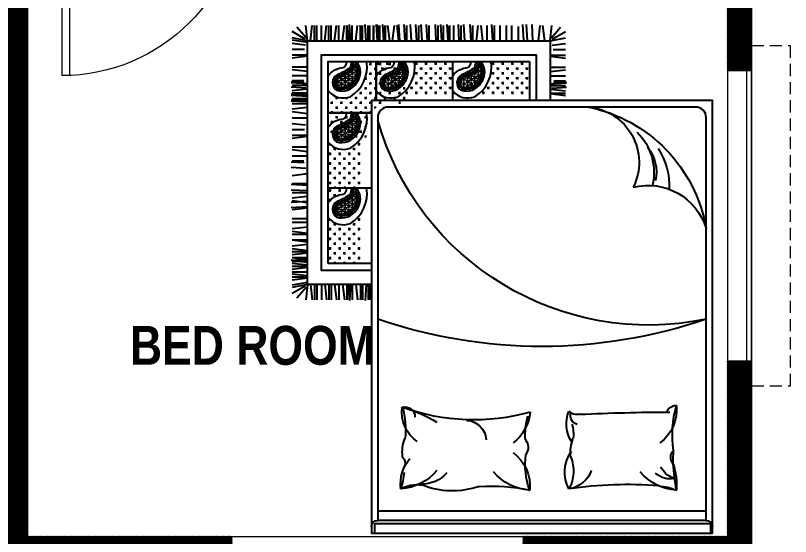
# Model space of a CAD drawing. Header units: feet. Extents: x 36275 to 37218, y -947 to -334.
# Drawn here: x 36773.8 to 36933.3, y -827.9 to -720.7 of the extents above; entities that cross this region are included whole.
import ezdxf

# ---------------------------------------------------------------- set-up
doc = ezdxf.new("R2010")
doc.units = ezdxf.units.FT
doc.header["$MEASUREMENT"] = 0
doc.linetypes.add('HIDDEN', pattern=[0.375, 0.25, -0.125])
for name, color, linetype, lineweight in [('DOOR', 1, 'Continuous', 15), ('SLAB LINE', 50, 'Continuous', 30), ('text', 6, 'Continuous', 25), ('wall', 7, 'Continuous', 40), ('Wall_SYN', 7, 'Continuous', 35), ('window', 116, 'Continuous', 20)]:
    doc.layers.add(name, color=color, linetype=linetype, lineweight=lineweight)
for name, color, linetype in [('dwgmodels.com', 250, 'Continuous'), ('FURN', 171, 'Continuous'), ('hatch', 252, 'Continuous')]:
    doc.layers.add(name, color=color, linetype=linetype)
doc.styles.get("Standard").update_dxf_attribs({"font": 'swisscb.ttf'})

# ---------------------------------------------------------------- blocks, each defined once
blk = doc.blocks.new('DOOR40')
at = {"layer": 'DOOR'}
for p, q in [((2, 5), (2, 40.99999999999977)), ((3.5, 5), (3.500000000003638, 40.96873642484502)), ((2, 5), (3.5, 5))]:
    blk.add_line(p, q, dxfattribs=at)
for points in [[(2, 5), (2, 3.5), (2.5, 3.5), (2.5, 0), (0, 0), (0, 5), (2, 5)], [(38, 5), (38, 3.5), (37.5, 3.5), (37.5, 0), (40, 0), (40, 5), (38, 5)]]:
    blk.add_lwpolyline(points, dxfattribs=at)
blk.add_arc((2, 5), 36, 0, 90, dxfattribs=at)
blk = doc.blocks.new('A$C625a09c8')
at = {"layer": 'hatch'}
h = blk.add_hatch(dxfattribs=at)
h.set_pattern_fill('HEX', color=183, scale=0.3406403958603155, style=0)
h.set_pattern_definition([(0, (-83.96445435381247, 25.12010511761201), (0, 0.07375080911091242), [0.04258004948253943, -0.08516009896507887]), (120, (-83.96445435381247, 25.12010511761201), (-0.06387007423970698, -0.03687540455545619), [0.04258004948253915, -0.0851600989650783]), (59.99999999999999, (-83.9218743044512, 25.12010511761201), (-0.06387007423970698, 0.03687540455545621), [0.04258004948253943, -0.08516009896507887])])
edge = h.paths.add_edge_path()
edge.add_arc((2.537624470776838, 6.599903785644097), 0.7097100597150605, 8.24650441848885, 25.29405036731321)
edge.add_arc((2.039016590600101, 5.429841058460629), 1.863016619496028, 52.26147778994546, 69.70028089166917)
edge.add_arc((2.798739651837742, 7.352079354278795), 0.2084645379046825, 130.9009990873141, 237.05018614119479, ccw=False)
edge.add_arc((2.796396147933477, 7.03002254476167), 0.4980304981089077, 30.088262683931987, 105.62618547051929, ccw=False)
edge.add_arc((2.864940627283652, 6.982613564702387), 0.4685932609615483, -36.83299821486588, 39.34589106401228, ccw=False)
h = blk.add_hatch(dxfattribs=at)
h.set_pattern_fill('CROSS', color=183, scale=0.6812807917206309, style=0)
h.set_pattern_definition([(0, (-390.1402355709288, 72.05392366889834), (0.1703201979301577, 0.1703201979301577), [0.08516009896507887, -0.2554802968952366]), (90, (-390.0976555215639, 72.01134361942599), (-0.1703201979301577, 0.1703201979301577), [0.08516009896507887, -0.2554802968952366])])
h.paths.add_polyline_path([(4.235479063787352, 3.563077698032316, 0.3271189914956976), (5.02196570536762, 3.774838899437384), (5.02196570536762, 2.146121649529391), (3.671790568700089, 2.146121649529391, 0.3064658726302401), (3.100787418068649, 3.381295333893263, 0.3224756214508783), (2.321615431155806, 3.178507896218491), (2.321615431155806, 4.798251382396188), (3.664475913155911, 4.798251382396188, 0.3064658726302392)])
h = blk.add_hatch(dxfattribs=at)
h.set_pattern_fill('HEX', color=183, scale=0.3406403958603155, style=0)
h.set_pattern_definition([(0, (-83.96445435381247, 22.46797538474522), (0, 0.07375080911091242), [0.04258004948253943, -0.08516009896507887]), (120, (-83.96445435381247, 22.46797538474522), (-0.06387007423970698, -0.03687540455545619), [0.04258004948253914, -0.08516009896507828]), (59.99999999999999, (-83.9218743044512, 22.46797538474522), (-0.06387007423970698, 0.03687540455545621), [0.04258004948253943, -0.08516009896507887])])
edge = h.paths.add_edge_path()
edge.add_arc((2.537624470776838, 3.947774052777299), 0.7097100597150606, 8.246504418488884, 25.29405036731325)
edge.add_arc((2.039016590600101, 2.777711325593832), 1.863016619496028, 52.26147778994546, 69.70028089166917)
edge.add_arc((2.798739651837721, 4.69994962141197), 0.208464537904647, 130.9009990873148, 237.0501861411954, ccw=False)
edge.add_arc((2.796396147933477, 4.377892811894816), 0.4980304981089077, 30.088262683931987, 105.62618547051929, ccw=False)
edge.add_arc((2.864940627283688, 4.330483831835561), 0.4685932609615021, -36.83299821486588, 39.34589106401239, ccw=False)
h = blk.add_hatch(dxfattribs=at)
h.set_pattern_fill('HEX', color=183, scale=0.3406403958603155, style=0)
h.set_pattern_definition([(0, (-83.96445435381247, 20.6595739327791), (0, 0.07375080911091242), [0.04258004948253943, -0.08516009896507887]), (120, (-83.96445435381247, 20.6595739327791), (-0.06387007423970698, -0.03687540455545619), [0.04258004948253914, -0.08516009896507827]), (59.99999999999999, (-83.9218743044512, 20.6595739327791), (-0.06387007423970698, 0.03687540455545621), [0.04258004948253943, -0.08516009896507887])])
edge = h.paths.add_edge_path()
edge.add_arc((2.537624470776838, 2.13937260070187), 0.7097100597150606, 8.246504418488884, 25.29405036731325)
edge.add_arc((2.039016590243736, 0.9693098735730572), 1.863016619670922, 52.26147778024958, 69.70028088197327)
edge.add_arc((2.798739651796669, 2.891548169391224), 0.2084645378364787, 130.9009990886169, 237.0501861424975, ccw=False)
edge.add_arc((2.79639614800398, 2.569491359874071), 0.4980304980752904, 30.08826269343598, 105.62618548002331, ccw=False)
edge.add_arc((2.864940627213958, 2.522082379814787), 0.4685932610500782, -36.83299821510337, 39.3458910637749, ccw=False)
h = blk.add_hatch(dxfattribs=at)
h.set_pattern_fill('HEX', color=183, scale=0.3406403958603155, style=0)
h.set_pattern_definition([(0, (-87.68401669832019, 20.6595739327791), (0, 0.07375080911091242), [0.04258004948253943, -0.08516009896507887]), (120, (-87.68401669832019, 20.6595739327791), (-0.06387007423970698, -0.03687540455545619), [0.04258004948253914, -0.08516009896507827]), (59.99999999999999, (-87.64143664808216, 20.6595739327791), (-0.06387007423970698, 0.03687540455545621), [0.04258004948253943, -0.08516009896507887])])
edge = h.paths.add_edge_path()
edge.add_arc((4.218762674254369, 2.139372597776927), 0.709710060568435, 8.246504647105429, 25.2940505959298)
edge.add_arc((3.72015479328289, 0.9693098735730572), 1.863016619670922, 52.26147778024958, 69.70028088197327)
edge.add_arc((4.479877854837642, 2.891548169389857), 0.208464537836321, 130.9009990879931, 237.0501861418736, ccw=False)
edge.add_arc((4.477534351044953, 2.569491359876418), 0.4980304980725399, 30.088262693307286, 105.62618547989459, ccw=False)
edge.add_arc((4.546078830691489, 2.522082379255493), 0.4685932610656603, -36.832998128235204, 39.345891150643126, ccw=False)
h = blk.add_hatch(dxfattribs=at)
h.set_pattern_fill('HEX', color=183, scale=0.3406403958603155, style=0)
h.set_pattern_definition([(0, (-90.38436697165889, 20.6595739327791), (0, 0.07375080911091242), [0.04258004948253943, -0.08516009896507887]), (120, (-90.38436697165889, 20.6595739327791), (-0.06387007423970698, -0.03687540455545619), [0.04258004948253914, -0.08516009896507828]), (59.99999999999999, (-90.34178692229398, 20.6595739327791), (-0.06387007423970698, 0.03687540455545621), [0.04258004948253943, -0.08516009896507887])])
edge = h.paths.add_edge_path()
edge.add_arc((6.919112948029626, 2.139372600689733), 0.709710059718601, 8.246504419437493, 25.29405036826186)
edge.add_arc((6.420505067058147, 0.9693098707265881), 1.863016622189144, 52.26147782321246, 69.70028092493617)
edge.add_arc((7.18022812861108, 2.891548169063145), 0.2084645377986172, 130.9009989388861, 237.05018599276661, ccw=False)
edge.add_arc((7.177884624818391, 2.569491360437507), 0.4980304974150878, 30.088262662528678, 105.62618544911601, ccw=False)
edge.add_arc((7.246429104030188, 2.522082379255493), 0.4685932610656603, -36.832998128235204, 39.345891150643126, ccw=False)
at = {"layer": 'dwgmodels.com', "color": 183}
for p, q in [((1.541489854324027, 10.10103390981072), (1.220238705041993, 10.47498317661882)), ((1.591671726040659, 9.988726272672466), (1.527924408695981, 10.5293737751104)), ((1.694319803937105, 9.988726272672466), (1.758067122158536, 10.5293737751104)), ((1.840908266312908, 9.988726272672466), (1.840908266312908, 10.5293737751104)), ((1.923623332077113, 9.993147520690115), (1.923623332077113, 10.52843957135593)), ((2.085130965024291, 9.993147520690115), (2.085130965024291, 10.52843957135593)), ((2.199145195412711, 9.988726272672466), (2.262892513630504, 10.5293737751104)), ((2.345733657788514, 9.988726272672466), (2.345733657788514, 10.5293737751104)), ((2.428448723549081, 9.993147520690115), (2.428448723549081, 10.52843957135593)), ((2.542462953937502, 9.988726272672466), (2.60621027128218, 10.5293737751104)), ((2.689051416313305, 9.988726272672466), (2.689051416313305, 10.5293737751104)), ((2.82552848571504, 9.988726272672466), (2.889275803936471, 10.5293737751104)), ((2.972116948963958, 9.988726272672466), (2.972116948963958, 10.5293737751104)), ((3.048602918162942, 9.993147520690115), (2.984896780388226, 10.5293737751104)), ((3.099529223640275, 9.988726272672466), (3.067655564529559, 10.56117333680493)), ((3.163276540984953, 9.988726272672466), (3.163276540984953, 10.5293737751104)), ((3.290729996977461, 9.988726272672466), (3.354477315198892, 10.5293737751104)), ((3.513804428552248, 9.993147520690115), (3.450098291650647, 10.5293737751104)), ((3.460294314143539, 9.993147520690115), (3.460294314143539, 10.52843957135593)), ((3.523461337299523, 9.993147520690115), (3.523461337299523, 10.52843957135593)), ((3.657191986418184, 9.988726272672466), (3.625318328180583, 10.56117333680493)), ((3.720939304635976, 9.988726272672466), (3.720939304635976, 10.5293737751104)), ((3.784106327795598, 9.988726272672466), (3.784106327795598, 10.5293737751104)), ((1.51355487868932, 10.05080211279181), (1.051024224041612, 10.31336538954201)), ((1.591671726040659, 9.77536283884973), (1.051024224041612, 9.839110156741071)), ((1.587250478460192, 9.988726272672466), (1.0519584275753, 10.09594667624089)), ((1.587250478460192, 9.928295605599033), (1.0519584275753, 10.01902003020905)), ((1.591671726040659, 9.691984232581035), (1.051024224041612, 9.628236914689637)), ((1.591671726040659, 9.560944356547054), (1.051024224041612, 9.560944356547054)), ((1.587250478460192, 9.729513610509741), (1.0519584275753, 9.729513610509741)), ((1.591671726040659, 9.399993111042306), (1.051024224041612, 9.463740428933704)), ((1.591671726040659, 9.31661450477361), (1.051024224041612, 9.25286718688227)), ((1.587250478460192, 9.354143882702374), (1.0519584275753, 9.354143882702374)), ((1.591671726040659, 9.114419010204074), (1.01922466245378, 9.1462926692044)), ((1.591671726040659, 9.220658226661442), (1.051024224041612, 9.1569109087701)), ((1.591671726040659, 9.178166328204725), (1.051024224041612, 9.178166328204725)), ((1.587250478460192, 9.112794879146747), (1.051024224041612, 9.049088741700302)), ((1.591671726040659, 9.050671692312676), (1.051024224041612, 9.050671692312676)), ((2.421000739497686, 9.067656473443662), (2.335840640771494, 9.067656473443662)), ((2.378420690132771, 9.025076423971257), (2.378420690132771, 9.110236522916011)), ((2.591320936950069, 9.237976671442368), (2.506160838223877, 9.237976671442368)), ((2.548740887585154, 9.19539662197002), (2.548740887585154, 9.2587825673383)), ((2.761641135275568, 9.067656473443662), (2.676481036549376, 9.067656473443662)), ((2.719061085910653, 9.025076423971257), (2.719061085910653, 9.110236522916011)), ((2.931961332727951, 9.237976671442368), (2.846801234001759, 9.237976671442368)), ((2.889381283363036, 9.19539662197002), (2.889381283363036, 9.2587825673383)), ((3.10228153105345, 9.067656473443662), (3.017121432327258, 9.067656473443662)), ((3.059701481692173, 9.025076423971257), (3.059701481692173, 9.110236522916011)), ((3.272601729382586, 9.237976671442368), (3.187441629779642, 9.237976671442368)), ((3.230021679144556, 9.19539662197002), (3.230021679144556, 9.2587825673383)), ((3.44292192683497, 9.067656473443662), (3.357761828108778, 9.067656473443662)), ((3.400341877470055, 9.025076423971257), (3.400341877470055, 9.110236522916011)), ((1.591671726040659, 8.889720446807985), (1.051024224041612, 8.953467764808636)), ((1.591671726040659, 8.80634184053929), (1.051024224041612, 8.742594522647892)), ((1.587250478460192, 8.843871218467996), (1.0519584275753, 8.843871218467996)), ((2.378420690132771, 8.684436028083098), (2.378420690132771, 8.769596127137106)), ((2.591320936950069, 8.897336275554153), (2.506160838223877, 8.897336275554153)), ((2.548740887585154, 8.854756226081804), (2.548740887585154, 8.939916325026559)), ((2.719061085910653, 8.684436028083098), (2.719061085910653, 8.769596127137106)), ((2.931961332727951, 8.897336275554153), (2.846801234001759, 8.897336275554153)), ((2.889381283363036, 8.854756226081804), (2.889381283363036, 8.939916325026559)), ((3.059701481692173, 8.684436028083098), (3.059701481692173, 8.769596127137106)), ((3.272601729382586, 8.897336275554153), (3.187441629779642, 8.897336275554153)), ((3.230021679144556, 8.854756226081804), (3.230021679144556, 8.939916325026559)), ((3.400341877470055, 8.684436028083098), (3.400341877470055, 8.769596127137106)), ((1.587250478460192, 8.58326740830978), (1.051024224041612, 8.646973545756225)), ((1.587250478460192, 8.49960920608413), (1.051024224041612, 8.435903068528432)), ((2.421000739497686, 8.727016077664757), (2.335840640771494, 8.727016077664757)), ((2.591320936950069, 8.556695879665995), (2.506160838223877, 8.556695879665995)), ((2.548740887585154, 8.514115830193646), (2.548740887585154, 8.599275929138344)), ((2.761641135275568, 8.727016077664757), (2.676481036549376, 8.727016077664757)), ((2.931961332727951, 8.556695879665995), (2.846801234001759, 8.556695879665995)), ((2.889381283363036, 8.514115830193646), (2.889381283363036, 8.599275929138344)), ((3.10228153105345, 8.727016077664757), (3.017121432327258, 8.727016077664757)), ((3.272601729382586, 8.556695879665995), (3.187441629779642, 8.556695879665995)), ((3.230021679144556, 8.514115830193646), (3.230021679144556, 8.599275929138344)), ((3.44292192683497, 8.727016077664757), (3.357761828108778, 8.727016077664757)), ((1.591671726040659, 8.193156167476673), (1.051024224041612, 8.129408849585275)), ((1.587250478460192, 8.429554832455096), (1.0519584275753, 8.429554832455096)), ((1.587250478460192, 8.230685545405379), (1.0519584275753, 8.230685545405379)), ((2.421000739497686, 8.386375681776542), (2.335840640771494, 8.386375681776542)), ((2.378420690132771, 8.343795632304193), (2.378420690132771, 8.428955731248891)), ((2.591320936950069, 8.216055483777836), (2.506160838223877, 8.216055483777836)), ((2.548740887585154, 8.17347543430543), (2.548740887585154, 8.258635533359438)), ((2.761641135275568, 8.386375681776542), (2.676481036549376, 8.386375681776542)), ((2.719061085910653, 8.343795632304193), (2.719061085910653, 8.428955731248891)), ((2.931961332727951, 8.216055483777836), (2.846801234001759, 8.216055483777836)), ((2.889381283363036, 8.17347543430543), (2.889381283363036, 8.258635533359438)), ((3.10228153105345, 8.386375681776542), (3.017121432327258, 8.386375681776542)), ((3.059701481692173, 8.343795632304193), (3.059701481692173, 8.428955731248891)), ((3.272601729382586, 8.216055483777836), (3.187441629779642, 8.216055483777836)), ((3.230021679144556, 8.17347543430543), (3.230021679144556, 8.258635533359438)), ((3.44292192683497, 8.386375681776542), (3.357761828108778, 8.386375681776542)), ((3.400341877470055, 8.343795632304193), (3.400341877470055, 8.428955731248891)), ((1.587250478460192, 7.970081735247106), (1.051024224041612, 8.033787872693608)), ((2.421000739497686, 8.045735285888384), (2.335840640771494, 8.045735285888384)), ((2.378420690132771, 8.003155236415978), (2.378420690132771, 8.088315335360733)), ((2.548740887585154, 7.832835038526525), (2.548740887585154, 7.91799513747128)), ((2.761641135275568, 8.045735285888384), (2.676481036549376, 8.045735285888384)), ((2.719061085910653, 8.003155236415978), (2.719061085910653, 8.088315335360733)), ((2.889381283363036, 7.887268953244018), (2.889381283363036, 7.91799513747128)), ((3.10228153105345, 8.045735285888384), (3.017121432327258, 8.045735285888384)), ((3.059701481692173, 8.003155236415978), (3.059701481692173, 8.088315335360733)), ((3.230021679144556, 7.832835038526525), (3.230021679144556, 7.91799513747128)), ((3.44292192683497, 8.045735285888384), (3.357761828108778, 8.045735285888384)), ((3.400341877470055, 8.003155236415978), (3.400341877470055, 8.088315335360733)), ((1.587250478460192, 7.81636915939248), (1.0519584275753, 7.81636915939248)), ((1.587250478460192, 7.681542019803999), (1.0519584275753, 7.681542019803999)), ((2.384192550347507, 7.705094890000169), (2.335840640771494, 7.705094890000169)), ((2.378420690132771, 7.699695165359401), (2.378420690132771, 7.747674939472518)), ((2.591320936950069, 7.875415087998931), (2.506160838223877, 7.875415087998931)), ((3.272601729382586, 7.875415087998931), (3.187441629779642, 7.875415087998931)), ((3.44292192683497, 7.705094890000169), (3.357761828108778, 7.705094890000169)), ((3.400341877470055, 7.66251484052782), (3.400341877470055, 7.747674939472518)), ((1.591671726040659, 7.304755011610553), (1.051024224041612, 7.368502329501894)), ((1.591671726040659, 7.263623544544998), (1.01922466245378, 7.295497203436071)), ((1.591671726040659, 7.072422771206561), (1.01922466245378, 7.104296430097577)), ((1.587250478460192, 7.113513057827163), (1.051024224041612, 7.049806920380718)), ((1.591671726040659, 6.890438625597653), (1.051024224041612, 6.954185943489051)), ((2.390392061581224, 7.023814098333105), (2.335840640771494, 7.023814098333105)), ((2.378420690132771, 6.981234048860699), (2.378420690132771, 7.036122500475869)), ((2.591320936950069, 6.853493900334342), (2.506160838223877, 6.853493900334342)), ((2.548740887585154, 6.810913850861994), (2.548740887585154, 6.896073949916001)), ((1.591671726040659, 6.699237852259216), (1.01922466245378, 6.667364193258891)), ((1.591671726040659, 6.762985170150557), (1.051024224041612, 6.762985170150557)), ((2.421000739497686, 6.68317370244489), (2.335840640771494, 6.68317370244489)), ((2.378420690132771, 6.640593652972541), (2.378420690132771, 6.725753751917239)), ((2.548740887585154, 6.543266888993912), (2.548740887585154, 6.606652834471504)), ((2.761641135275568, 6.68317370244489), (2.676481036549376, 6.68317370244489)), ((2.719061085910653, 6.640593652972541), (2.719061085910653, 6.725753751917239)), ((2.889381283363036, 6.543266888993912), (2.889381283363036, 6.606652834471504)), ((3.230021679144556, 6.543266888993912), (3.230021679144556, 6.606652834471504)), ((1.591671726040659, 6.508037078920722), (1.01922466245378, 6.47616342002965)), ((1.591671726040659, 6.444289761029324), (1.051024224041612, 6.444289761029324)), ((2.421000739497686, 6.415526740576809), (2.335840640771494, 6.415526740576809)), ((2.378420690132771, 6.37294669110446), (2.378420690132771, 6.458106790049214)), ((2.548740887585154, 6.202626493215007), (2.548740887585154, 6.287786592159762)), ((2.761641135275568, 6.415526740576809), (2.676481036549376, 6.415526740576809)), ((2.719061085910653, 6.37294669110446), (2.719061085910653, 6.458106790049214)), ((2.889381283363036, 6.202626493215007), (2.889381283363036, 6.287786592159762)), ((3.10228153105345, 6.415526740576809), (3.017121432327258, 6.415526740576809)), ((3.059701481692173, 6.37294669110446), (3.059701481692173, 6.458106790049214)), ((3.230021679144556, 6.202626493215007), (3.230021679144556, 6.287786592159762)), ((3.44292192683497, 6.415526740576809), (3.357761828108778, 6.415526740576809)), ((3.400341877470055, 6.37294669110446), (3.400341877470055, 6.458106790049214)), ((1.591671726040659, 6.09861723939764), (1.051024224041612, 6.162364557398291)), ((2.421000739497686, 6.07488634468865), (2.335840640771494, 6.07488634468865)), ((2.378420690132771, 6.032306295216301), (2.378420690132771, 6.117466394160999)), ((2.591320936950069, 6.245206542687356), (2.506160838223877, 6.245206542687356)), ((2.761641135275568, 6.07488634468865), (2.676481036549376, 6.07488634468865)), ((2.719061085910653, 6.032306295216301), (2.719061085910653, 6.117466394160999)), ((2.931961332727951, 6.245206542687356), (2.846801234001759, 6.245206542687356)), ((3.10228153105345, 6.07488634468865), (3.017121432327258, 6.07488634468865)), ((3.059701481692173, 6.032306295216301), (3.059701481692173, 6.117466394160999)), ((3.272601729382586, 6.245206542687356), (3.187441629779642, 6.245206542687356)), ((3.44292192683497, 6.07488634468865), (3.357761828108778, 6.07488634468865)), ((3.400341877470055, 6.032306295216301), (3.400341877470055, 6.117466394160999)), ((1.528504605004855, 5.903899342079285), (1.01922466245378, 5.875542807168131)), ((2.421000739497686, 5.734245948909745), (2.335840640771494, 5.734245948909745)), ((2.378420690132771, 5.691665899328086), (2.378420690132771, 5.776825998382094)), ((2.591320936950069, 5.904566146799198), (2.506160838223877, 5.904566146799198)), ((2.548740887585154, 5.861986097326849), (2.548740887585154, 5.947146196271547)), ((2.761641135275568, 5.734245948909745), (2.676481036549376, 5.734245948909745)), ((2.719061085910653, 5.691665899328086), (2.719061085910653, 5.776825998382094)), ((2.931961332727951, 5.904566146799198), (2.846801234001759, 5.904566146799198)), ((2.889381283363036, 5.861986097326849), (2.889381283363036, 5.947146196271547)), ((3.10228153105345, 5.734245948909745), (3.017121432327258, 5.734245948909745)), ((3.059701481692173, 5.691665899328086), (3.059701481692173, 5.776825998382094)), ((3.272601729382586, 5.904566146799198), (3.187441629779642, 5.904566146799198)), ((3.230021679144556, 5.861986097326849), (3.230021679144556, 5.947146196271547)), ((3.44292192683497, 5.734245948909745), (3.357761828108778, 5.734245948909745)), ((3.400341877470055, 5.691665899328086), (3.400341877470055, 5.776825998382094)), ((1.474362094893877, 5.709683932148891), (1.01922466245378, 5.684342033829637)), ((1.462960692835622, 5.652468374829311), (1.051024224041612, 5.652468374829311)), ((1.591671726040659, 5.474773439005219), (1.0519584275753, 5.474773439005219)), ((2.591320936950069, 5.563925750910983), (2.506160838223877, 5.563925750910983)), ((2.548740887585154, 5.521345701438634), (2.548740887585154, 5.606505800383388)), ((2.931961332727951, 5.563925750910983), (2.846801234001759, 5.563925750910983)), ((2.889381283363036, 5.521345701438634), (2.889381283363036, 5.606505800383388)), ((3.272601729382586, 5.563925750910983), (3.187441629779642, 5.563925750910983)), ((3.230021679144556, 5.521345701438634), (3.230021679144556, 5.606505800383388)), ((1.591671726040659, 5.321586127685293), (1.051024224041612, 5.25735472570409)), ((2.421000739497686, 5.39360555302153), (2.335840640771494, 5.39360555302153)), ((2.378420690132771, 5.351025503549181), (2.378420690132771, 5.436185602493936)), ((2.591320936950069, 5.223285355022824), (2.506160838223877, 5.223285355022824)), ((2.548740887585154, 5.180705305550475), (2.548740887585154, 5.265865404495173)), ((2.761641135275568, 5.39360555302153), (2.676481036549376, 5.39360555302153)), ((2.719061085910653, 5.351025503549181), (2.719061085910653, 5.436185602493936)), ((2.889381283363036, 5.235139220377164), (2.889381283363036, 5.265865404495173)), ((3.10228153105345, 5.39360555302153), (3.017121432327258, 5.39360555302153)), ((3.059701481692173, 5.351025503549181), (3.059701481692173, 5.436185602493936)), ((3.272601729382586, 5.223285355022824), (3.187441629779642, 5.223285355022824)), ((3.230021679144556, 5.180705305550475), (3.230021679144556, 5.265865404495173)), ((3.44292192683497, 5.39360555302153), (3.357761828108778, 5.39360555302153)), ((3.400341877470055, 5.351025503549181), (3.400341877470055, 5.436185602493936)), ((1.591671726040659, 5.163470077982481), (1.0519584275753, 5.163470077982481)), ((2.384192550347507, 5.052965157133372), (2.335840640771494, 5.052965157133372)), ((2.378420690132771, 5.047565432492604), (2.378420690132771, 5.095545206605721)), ((3.44292192683497, 5.052965157133372), (3.357761828108778, 5.052965157133372)), ((3.400341877470055, 5.010385107661023), (3.400341877470055, 5.095545206605721)), ((1.591671726040659, 4.786683069789035), (1.051024224041612, 4.850430387680433)), ((1.591671726040659, 4.749153691860329), (1.0519584275753, 4.749153691860329)), ((1.524892498440749, 4.389163415096959), (1.051024224041612, 4.332865691509483)), ((1.482527530002699, 4.550284404810611), (1.0519584275753, 4.550284404810611)), ((1.587250478460192, 4.135968018797712), (1.0519584275753, 4.135968018797712)), ((1.587250478460192, 3.982255442943085), (1.051024224041612, 3.918549305496583)), ((1.591671726040659, 3.759181010713519), (1.051024224041612, 3.822928328604917)), ((1.591671726040659, 3.567980237375082), (1.01922466245378, 3.536106578374756)), ((1.591671726040659, 3.631727555266423), (1.051024224041612, 3.631727555266423)), ((1.591671726040659, 3.520655355286806), (1.01922466245378, 3.48878169639579)), ((1.591671726040659, 3.376779464036588), (1.01922466245378, 3.344905805036262)), ((1.591671726040659, 3.319543017174908), (1.01922466245378, 3.287669358174583)), ((1.591671726040659, 3.514144484257201), (1.051024224041612, 3.514144484257201)), ((1.591671726040659, 3.456908037395465), (1.051024224041612, 3.456908037395465)), ((1.591671726040659, 3.271606761226622), (1.051024224041612, 3.335354079227272)), ((1.591671726040659, 3.313032146035937), (1.051024224041612, 3.313032146035937)), ((4.059558893175563, 3.239163980526484), (4.059558893175563, 3.287143754639601)), ((5.081480080512847, 3.201983655694903), (5.081480080512847, 3.287143754639601)), ((5.422120476290729, 3.201983655694903), (5.422120476290729, 3.287143754639601)), ((5.762760872068611, 3.201983655694903), (5.762760872068611, 3.287143754639601)), ((6.103401267846493, 3.201983655694903), (6.103401267846493, 3.287143754639601)), ((6.444041664501128, 3.201983655694903), (6.444041664501128, 3.287143754639601)), ((6.759909166510624, 3.239163980526484), (6.759909166510624, 3.287143754639601)), ((7.781830353847909, 3.201983655694903), (7.781830353847909, 3.287143754639601)), ((8.12247074962579, 3.201983655694903), (8.12247074962579, 3.287143754639601)), ((8.463111146280426, 3.201983655694903), (8.463111146280426, 3.287143754639601)), ((8.803751542058308, 3.201983655694903), (8.803751542058308, 3.287143754639601)), ((9.144391937839828, 3.201983655694903), (9.144391937839828, 3.287143754639601)), ((10.13339788773737, 3.271606761226622), (10.67404538973642, 3.335354079227272)), ((1.528504605004855, 3.076888863908266), (1.01922466245378, 3.048532328997112)), ((1.591671726040659, 3.25579569928351), (1.051024224041612, 3.25579569928351)), ((1.591671726040659, 3.116565067924796), (1.051024224041612, 3.180312385816194)), ((4.065330753390299, 3.244563705167252), (4.016978843810648, 3.244563705167252)), ((5.124060129874124, 3.244563705167252), (5.038900031147932, 3.244563705167252)), ((5.294380328199622, 3.074243507168489), (5.209220229473431, 3.074243507168489)), ((5.251800278838346, 3.031663457696141), (5.251800278838346, 3.116823556640895)), ((5.464700525652006, 3.244563705167252), (5.379540426925814, 3.244563705167252)), ((5.635020723981143, 3.074243507168489), (5.549860625254951, 3.074243507168489)), ((5.592440674616228, 3.031663457696141), (5.592440674616228, 3.116823556640895)), ((5.805340921433526, 3.244563705167252), (5.720180822707334, 3.244563705167252)), ((5.975661119759025, 3.074243507168489), (5.890501021032833, 3.074243507168489)), ((5.93308107039411, 3.031663457696141), (5.93308107039411, 3.116823556640895)), ((6.145981318084523, 3.244563705167252), (6.060821218485216, 3.244563705167252)), ((6.316301515536907, 3.074243507168489), (6.231141416810715, 3.074243507168489)), ((6.27372146617563, 3.031663457696141), (6.27372146617563, 3.116823556640895)), ((6.486621713866043, 3.244563705167252), (6.401461614263098, 3.244563705167252)), ((6.656941911318427, 3.074243507168489), (6.571781812592235, 3.074243507168489)), ((6.614361861953512, 3.031663457696141), (6.614361861953512, 3.116823556640895)), ((6.76568102672536, 3.244563705167252), (6.717329117149347, 3.244563705167252)), ((7.824410403212823, 3.244563705167252), (7.739250304486632, 3.244563705167252)), ((7.994730601538322, 3.074243507168489), (7.90957050281213, 3.074243507168489)), ((7.952150552173407, 3.031663457696141), (7.952150552173407, 3.116823556640895)), ((8.16505079986382, 3.244563705167252), (8.079890700264514, 3.244563705167252)), ((8.335370997316204, 3.074243507168489), (8.250210898590012, 3.074243507168489)), ((8.292790947954927, 3.031663457696141), (8.292790947954927, 3.116823556640895)), ((8.50569119564534, 3.244563705167252), (8.420531096042396, 3.244563705167252)), ((8.676011393097724, 3.074243507168489), (8.590851294371532, 3.074243507168489)), ((8.63343134373281, 3.031663457696141), (8.63343134373281, 3.116823556640895)), ((8.846331591423223, 3.244563705167252), (8.761171491823916, 3.244563705167252)), ((9.016651788875606, 3.074243507168489), (8.931491690149414, 3.074243507168489)), ((8.974071739510691, 3.031663457696141), (8.974071739510691, 3.116823556640895)), ((9.186971987201105, 3.244563705167252), (9.101811888474913, 3.244563705167252)), ((9.357292184653488, 3.074243507168489), (9.272132085927296, 3.074243507168489)), ((9.314712135292211, 3.031663457696141), (9.314712135292211, 3.116823556640895)), ((10.13339788773737, 3.25579569928351), (10.67404538973642, 3.25579569928351)), ((10.13339788773737, 3.116565067924796), (10.67404538973642, 3.180312385816194)), ((10.19656500877318, 3.076888863908266), (10.70584495132425, 3.048532328997112)), ((1.591671726040659, 2.925364294586359), (1.01922466245378, 2.893490635586033)), ((1.474362094893877, 2.882673453977873), (1.01922466245378, 2.857331555658618)), ((1.591671726040659, 2.9891116124777), (1.051024224041612, 2.9891116124777)), ((1.462960692835622, 2.825457896658293), (1.051024224041612, 2.825457896658293)), ((5.464700525652006, 2.903923309279037), (5.379540426925814, 2.903923309279037)), ((5.422120476290729, 2.861343259806688), (5.422120476290729, 2.946503358751443)), ((5.635020723981143, 2.733603111389584), (5.549860625254951, 2.733603111389584)), ((5.592440674616228, 2.691023061917235), (5.592440674616228, 2.77618316086199)), ((5.805340921433526, 2.903923309279037), (5.720180822707334, 2.903923309279037)), ((5.762760872068611, 2.861343259806688), (5.762760872068611, 2.946503358751443)), ((5.975661119759025, 2.733603111389584), (5.890501021032833, 2.733603111389584)), ((5.93308107039411, 2.691023061917235), (5.93308107039411, 2.77618316086199)), ((6.145981318084523, 2.903923309279037), (6.060821218485216, 2.903923309279037)), ((6.103401267846493, 2.861343259806688), (6.103401267846493, 2.946503358751443)), ((6.316301515536907, 2.733603111389584), (6.231141416810715, 2.733603111389584)), ((6.27372146617563, 2.691023061917235), (6.27372146617563, 2.77618316086199)), ((6.486621713866043, 2.903923309279037), (6.401461614263098, 2.903923309279037)), ((6.444041664501128, 2.861343259806688), (6.444041664501128, 2.946503358751443)), ((6.656941911318427, 2.733603111389584), (6.571781812592235, 2.733603111389584)), ((6.614361861953512, 2.691023061917235), (6.614361861953512, 2.77618316086199)), ((8.16505079986382, 2.903923309279037), (8.079890700264514, 2.903923309279037)), ((8.12247074962579, 2.861343259806688), (8.12247074962579, 2.946503358751443)), ((8.335370997316204, 2.733603111389584), (8.250210898590012, 2.733603111389584)), ((8.292790947954927, 2.691023061917235), (8.292790947954927, 2.77618316086199)), ((8.50569119564534, 2.903923309279037), (8.420531096042396, 2.903923309279037)), ((8.463111146280426, 2.861343259806688), (8.463111146280426, 2.946503358751443)), ((8.676011393097724, 2.733603111389584), (8.590851294371532, 2.733603111389584)), ((8.63343134373281, 2.691023061917235), (8.63343134373281, 2.77618316086199)), ((8.846331591423223, 2.903923309279037), (8.761171491823916, 2.903923309279037)), ((8.803751542058308, 2.861343259806688), (8.803751542058308, 2.946503358751443)), ((9.016651788875606, 2.733603111389584), (8.931491690149414, 2.733603111389584)), ((8.974071739510691, 2.691023061917235), (8.974071739510691, 2.77618316086199)), ((9.186971987201105, 2.903923309279037), (9.101811888474913, 2.903923309279037)), ((9.144391937839828, 2.861343259806688), (9.144391937839828, 2.946503358751443)), ((9.357292184653488, 2.733603111389584), (9.272132085927296, 2.733603111389584)), ((9.314712135292211, 2.691023061917235), (9.314712135292211, 2.77618316086199)), ((10.13339788773737, 2.9891116124777), (10.67404538973642, 2.9891116124777)), ((10.13339788773737, 2.925364294586359), (10.70584495132425, 2.893490635586033)), ((10.25070751888416, 2.882673453977873), (10.70584495132425, 2.857331555658618)), ((10.26210892094241, 2.825457896658293), (10.67404538973642, 2.825457896658293)), ((1.591671726040659, 2.494575649514275), (1.051024224041612, 2.430344247533071)), ((1.591671726040659, 2.647762960834143), (1.0519584275753, 2.647762960834143)), ((4.071530264620378, 2.563282913390879), (4.016978843810648, 2.563282913390879)), ((4.059558893175563, 2.52070286391853), (4.059558893175563, 2.575591315642953)), ((5.464700525652006, 2.563282913390879), (5.379540426925814, 2.563282913390879)), ((5.422120476290729, 2.52070286391853), (5.422120476290729, 2.605862962863227)), ((5.805340921433526, 2.563282913390879), (5.720180822707334, 2.563282913390879)), ((5.762760872068611, 2.52070286391853), (5.762760872068611, 2.605862962863227)), ((6.145981318084523, 2.563282913390879), (6.060821218485216, 2.563282913390879)), ((6.103401267846493, 2.52070286391853), (6.103401267846493, 2.605862962863227)), ((6.486621713866043, 2.563282913390879), (6.401461614263098, 2.563282913390879)), ((6.444041664501128, 2.52070286391853), (6.444041664501128, 2.605862962863227)), ((8.16505079986382, 2.563282913390879), (8.079890700264514, 2.563282913390879)), ((8.12247074962579, 2.52070286391853), (8.12247074962579, 2.605862962863227)), ((8.50569119564534, 2.563282913390879), (8.420531096042396, 2.563282913390879)), ((8.463111146280426, 2.52070286391853), (8.463111146280426, 2.605862962863227)), ((8.846331591423223, 2.563282913390879), (8.761171491823916, 2.563282913390879)), ((8.803751542058308, 2.52070286391853), (8.803751542058308, 2.605862962863227)), ((9.186971987201105, 2.563282913390879), (9.101811888474913, 2.563282913390879)), ((9.144391937839828, 2.52070286391853), (9.144391937839828, 2.605862962863227)), ((10.13339788773737, 2.647762960834143), (10.67311118620273, 2.647762960834143)), ((10.13339788773737, 2.494575649514275), (10.67404538973642, 2.430344247533071)), ((1.591671726040659, 2.336459599811462), (1.0519584275753, 2.336459599811462)), ((4.10213894253684, 2.222642517611973), (4.016978843810648, 2.222642517611973)), ((4.059558893175563, 2.180062468030314), (4.059558893175563, 2.265222567084322)), ((4.272459140865976, 2.392962715501426), (4.187299041263032, 2.392962715501426)), ((4.229879090627946, 2.350382666029077), (4.229879090627946, 2.435542764973775)), ((4.44277933831836, 2.222642517611973), (4.357619239592168, 2.222642517611973)), ((4.400199288953445, 2.180062468030314), (4.400199288953445, 2.265222567084322)), ((5.464700525652006, 2.222642517611973), (5.379540426925814, 2.222642517611973)), ((5.422120476290729, 2.180062468030314), (5.422120476290729, 2.265222567084322)), ((5.635020723981143, 2.392962715501426), (5.549860625254951, 2.392962715501426)), ((5.592440674616228, 2.350382666029077), (5.592440674616228, 2.435542764973775)), ((5.805340921433526, 2.222642517611973), (5.720180822707334, 2.222642517611973)), ((5.762760872068611, 2.180062468030314), (5.762760872068611, 2.265222567084322)), ((5.975661119759025, 2.392962715501426), (5.890501021032833, 2.392962715501426)), ((5.93308107039411, 2.350382666029077), (5.93308107039411, 2.435542764973775)), ((6.145981318084523, 2.222642517611973), (6.060821218485216, 2.222642517611973)), ((6.103401267846493, 2.180062468030314), (6.103401267846493, 2.265222567084322)), ((6.316301515536907, 2.392962715501426), (6.231141416810715, 2.392962715501426)), ((6.27372146617563, 2.350382666029077), (6.27372146617563, 2.435542764973775)), ((6.486621713866043, 2.222642517611973), (6.401461614263098, 2.222642517611973)), ((6.444041664501128, 2.180062468030314), (6.444041664501128, 2.265222567084322)), ((6.656941911318427, 2.392962715501426), (6.571781812592235, 2.392962715501426)), ((6.614361861953512, 2.350382666029077), (6.614361861953512, 2.435542764973775)), ((8.16505079986382, 2.222642517611973), (8.079890700264514, 2.222642517611973)), ((8.12247074962579, 2.180062468030314), (8.12247074962579, 2.265222567084322)), ((8.335370997316204, 2.392962715501426), (8.250210898590012, 2.392962715501426)), ((8.292790947954927, 2.350382666029077), (8.292790947954927, 2.435542764973775)), ((8.50569119564534, 2.222642517611973), (8.420531096042396, 2.222642517611973)), ((8.463111146280426, 2.180062468030314), (8.463111146280426, 2.265222567084322)), ((8.676011393097724, 2.392962715501426), (8.590851294371532, 2.392962715501426)), ((8.63343134373281, 2.350382666029077), (8.63343134373281, 2.435542764973775)), ((8.846331591423223, 2.222642517611973), (8.761171491823916, 2.222642517611973)), ((8.803751542058308, 2.180062468030314), (8.803751542058308, 2.265222567084322)), ((9.016651788875606, 2.392962715501426), (8.931491690149414, 2.392962715501426)), ((8.974071739510691, 2.350382666029077), (8.974071739510691, 2.435542764973775)), ((9.186971987201105, 2.222642517611973), (9.101811888474913, 2.222642517611973)), ((9.144391937839828, 2.180062468030314), (9.144391937839828, 2.265222567084322)), ((9.357292184653488, 2.392962715501426), (9.272132085927296, 2.392962715501426)), ((9.314712135292211, 2.350382666029077), (9.314712135292211, 2.435542764973775)), ((10.13339788773737, 2.336459599811462), (10.67311118620273, 2.336459599811462)), ((1.591671726040659, 1.959672591618016), (1.051024224041612, 2.023419909509414)), ((1.591671726040659, 1.92214321368931), (1.0519584275753, 1.92214321368931)), ((10.13339788773737, 1.959672591618016), (10.67404538973642, 2.023419909509414)), ((10.13339788773737, 1.92214321368931), (10.67311118620273, 1.92214321368931)), ((1.482527530002699, 1.723273926639536), (1.0519584275753, 1.723273926639536)), ((10.24254208377533, 1.723273926639536), (10.67311118620273, 1.723273926639536)), ((1.524892498440749, 1.562152936925941), (1.051024224041612, 1.505855213338464)), ((1.587250478460192, 1.476608611159236), (1.0519584275753, 1.385884186658529)), ((1.587250478460192, 1.416177944085803), (1.0519584275753, 1.308957540626693)), ((1.591671726040659, 1.416177944085803), (1.527924408695981, 0.8755304417571779)), ((1.694319803937105, 1.416177944085803), (1.758067122158536, 0.8755304417571779)), ((1.840908266312908, 1.416177944085803), (1.840908266312908, 0.8755304417571779)), ((1.923623332077113, 1.41175669606821), (1.923623332077113, 0.8764646454023364)), ((2.085130965024291, 1.41175669606821), (2.085130965024291, 0.8764646454023364)), ((2.199145195412711, 1.416177944085803), (2.262892513630504, 0.8755304417571779)), ((2.345733657788514, 1.416177944085803), (2.345733657788514, 0.8755304417571779)), ((2.428448723549081, 1.41175669606821), (2.428448723549081, 0.8764646454023364)), ((2.542462953937502, 1.416177944085803), (2.60621027128218, 0.8755304417571779)), ((2.689051416313305, 1.416177944085803), (2.689051416313305, 0.8755304417571779)), ((2.82552848571504, 1.416177944085803), (2.889275803936471, 0.8755304417571779)), ((2.972116948963958, 1.416177944085803), (2.972116948963958, 0.8755304417571779)), ((3.048602918162942, 1.41175669606821), (2.984896780388226, 0.8755304417571779)), ((3.099529223640275, 1.416177944085803), (3.067655564529559, 0.8437308800626511)), ((3.163276540984953, 1.416177944085803), (3.163276540984953, 0.8755304417571779)), ((3.290729996977461, 1.416177944085803), (3.354477315198892, 0.8755304417571779)), ((3.513804428552248, 1.41175669606821), (3.450098291650647, 0.8755304417571779)), ((3.460294314143539, 1.41175669606821), (3.460294314143539, 0.8764646454023364)), ((3.523461337299523, 1.41175669606821), (3.523461337299523, 0.8764646454023364)), ((3.657191986418184, 1.416177944085803), (3.625318328180583, 0.8437308800626511)), ((3.720939304635976, 1.416177944085803), (3.720939304635976, 0.8755304417571779)), ((3.784106327795598, 1.416177944085803), (3.784106327795598, 0.8755304417571779)), ((3.912140077973163, 1.416177944085803), (3.912140077973163, 0.8755304417571779)), ((3.928161995227129, 1.416177944085803), (3.928161995227129, 0.8755304417571779)), ((4.055615451223275, 1.416177944085803), (4.02374179211256, 0.8437308800626511)), ((4.071467192203272, 1.416177944085803), (4.039593533092557, 0.8437308800626511)), ((4.119362768567953, 1.416177944085803), (4.119362768567953, 0.8755304417571779)), ((4.135214510421065, 1.416177944085803), (4.135214510421065, 0.8755304417571779)), ((4.278689882794424, 1.416177944085803), (4.246816224560462, 0.8437308800626511)), ((4.262667965540459, 1.416177944085803), (4.326415283761889, 0.8755304417571779)), ((4.342437201015855, 1.416177944085803), (4.342437201015855, 0.8755304417571779)), ((4.485742397988361, 1.41175669606821), (4.422036260213645, 0.8755304417571779)), ((4.587185878808668, 1.416177944085803), (4.650933197026461, 0.8755304417571779)), ((4.81026031125657, 1.41175669606821), (4.746554174354969, 0.8755304417571779)), ((4.836352646445448, 1.416177944085803), (4.804478987338371, 0.8437308800626511)), ((5.027553419786273, 1.416177944085803), (4.995679760675557, 0.8437308800626511)), ((5.091300738004065, 1.416177944085803), (5.091300738004065, 0.8755304417571779)), ((5.250627852234174, 1.416177944085803), (5.218754193123459, 0.8437308800626511)), ((5.441828625571361, 1.416177944085803), (5.409954966460646, 0.8437308800626511)), ((5.505575943789154, 1.416177944085803), (5.505575943789154, 0.8755304417571779)), ((5.62474890089652, 1.416177944085803), (5.592875241785805, 0.8437308800626511)), ((5.815949674237345, 1.416177944085803), (5.784076015999744, 0.8437308800626511)), ((5.879696992455138, 1.416177944085803), (5.879696992455138, 0.8755304417571779)), ((6.124264131525706, 1.416177944085803), (6.092390472418629, 0.8437308800626511)), ((6.188011448870384, 1.416177944085803), (6.188011448870384, 0.8755304417571779)), ((6.315464904866531, 1.416177944085803), (6.283591245755815, 0.8437308800626511)), ((6.379212223084323, 1.416177944085803), (6.379212223084323, 0.8755304417571779)), ((6.53853933643768, 1.416177944085803), (6.506665678203717, 0.8437308800626511)), ((6.585643261900259, 1.41175669606821), (6.521937124998658, 0.8755304417571779)), ((6.60228665465911, 1.416177944085803), (6.60228665465911, 0.8755304417571779)), ((6.739355838082702, 1.41175669606821), (6.739355838082702, 0.8764646454023364)), ((6.936253510357346, 1.416177944085803), (6.904379852119746, 0.8437308800626511)), ((7.000000828575139, 1.416177944085803), (7.000000828575139, 0.8755304417571779)), ((7.127454283694533, 1.416177944085803), (7.095580624583818, 0.8437308800626511)), ((7.350528716142435, 1.416177944085803), (7.318655057031719, 0.8437308800626511)), ((7.414276034360228, 1.416177944085803), (7.414276034360228, 0.8755304417571779)), ((7.541729489479621, 1.416177944085803), (7.605476807701052, 0.8755304417571779)), ((7.764803921927523, 1.41175669606821), (7.701097784152807, 0.8755304417571779)), ((7.918516497236851, 1.41175669606821), (7.918516497236851, 0.8764646454023364)), ((8.11541417038461, 1.416177944085803), (8.083540511277533, 0.8437308800626511)), ((8.179161488606042, 1.416177944085803), (8.179161488606042, 0.8755304417571779)), ((8.370362261943228, 1.416177944085803), (8.370362261943228, 0.8755304417571779)), ((8.593436693518015, 1.416177944085803), (8.593436693518015, 0.8755304417571779)), ((8.784637467731955, 1.416177944085803), (8.784637467731955, 0.8755304417571779)), ((9.017984545924264, 1.416177944085803), (9.017984545924264, 0.9073300034516478)), ((9.209185318388336, 1.416177944085803), (9.177311660154373, 0.8437308800626511)), ((9.33667995482756, 1.416177944085803), (9.304806295720482, 0.8437308800626511)), ((9.527880728168384, 1.416177944085803), (9.496007069057669, 0.8437308800626511)), ((9.71908150150557, 1.416177944085803), (9.782828818850248, 0.8755304417571779)), ((9.942155933080357, 1.41175669606821), (9.878449796178757, 0.8755304417571779)), ((10.13339788773737, 1.416177944085803), (10.19714520508205, 0.8755304417571779)), ((10.13781913531784, 1.416177944085803), (10.67311118620273, 1.308957540626693)), ((10.20017711533728, 1.562152936925941), (10.67404538973642, 1.505855213338464)), ((1.51355487868932, 1.354102103966454), (1.051024224041612, 1.091538827325564)), ((1.541489854324027, 1.303870307056854), (1.220238705041993, 0.9299210401394475)), ((10.18357975945401, 1.303870307056854), (10.50483090873604, 0.9299210401394475)), ((10.21151473508871, 1.354102103966454), (10.67404538973642, 1.091538827325564))]:
    blk.add_line(p, q, dxfattribs=at)
for points in [[(3.838281302963878, 9.988726272672466), (1.591671726040659, 9.988726272672466), (1.591671726040659, 1.416177944085803), (10.13339788773737, 1.416177944085803), (10.13339788773737, 3.51925570144374)], [(3.838281302963878, 9.502097135783004), (2.078300863366167, 9.502097135783004), (2.078300863366167, 1.902807080975265), (9.646768750411866, 1.902807080975265), (9.646768750411866, 3.51925570144374)], [(2.321615432032559, 9.2587825673383), (2.321615432032559, 2.146121649529277), (9.403454181745474, 2.146121649529277)], [(3.838281302963878, 9.2587825673383), (2.321615431155806, 9.2587825673383)], [(3.838281302963878, 6.606652834471504), (2.321615431155806, 6.606652834471504)], [(2.321615431155806, 3.954523101495397), (3.838281302963878, 3.954523101495397)], [(3.838281302963878, 3.954523101495397), (2.321615431155806, 3.954523101495397), (2.321615431155806, 2.146121649529277), (4.002753635071713, 2.146121649529277), (4.002753635071713, 3.51925570144374)], [(4.002753635071713, 3.51925570144374), (4.002753635071713, 2.146121649529277)], [(6.703103908410412, 3.51925570144374), (6.703103908410412, 2.146121649529277)], [(9.403454181745474, 2.146121649529277), (9.403454181745474, 3.51925570144374)]]:
    blk.add_lwpolyline(points, dxfattribs=at)
for points in [[(2.321615431155806, 7.639039081051294, -0.3224756214508726), (3.100787418068649, 7.841826518835376, -0.3064658726302449), (3.671790568700089, 6.606652834471504)], [(3.127763968328509, 6.620127466241286, 0.09025133795253606), (3.082803077453718, 6.826738330076068, 0.07363654167371357), (2.633194324316719, 7.069281523040104, -0.5411217863543134), (2.606217774056859, 7.617249479125405, -0.3490391417785465), (3.325591833978251, 7.347757045024252, -0.3549231788205707), (3.31680656428216, 6.606652834471504)], [(3.195852078220923, 6.622460799740509, 0.09750625641589006), (3.13817522390309, 6.870294603241746, 0.07525265259921872), (2.662643970812496, 7.131059741141257, -0.5209691084379954), (2.637854175263783, 7.555764324618906, -0.3456067798843852), (3.269446415048151, 7.308883479835401, -0.3900242836171295), (3.223730983263522, 6.606652834471504)], [(2.321615431155806, 4.986909348184497, -0.3224756214508726), (3.100787418068649, 5.189696785859269, -0.306465872630245), (3.671790568700089, 3.954523101495397)], [(3.127763968328509, 3.967997733374489, 0.09025133795253606), (3.082803077453718, 4.174608597209271, 0.07363654167371357), (2.633194324316719, 4.417151790173307, -0.5411217863543134), (2.606217774056859, 4.965119746258608, -0.3490391417785466), (3.325591833978251, 4.695627312157455, -0.3549231788205708), (3.31680656428216, 3.954523101495397)], [(3.195852078220923, 3.970331066764459, 0.09750625641589006), (3.13817522390309, 4.218164870374949, 0.07525265259921875), (2.662643970812496, 4.47893000827446, -0.5209691084379954), (2.637854175263783, 4.903634591752109, -0.3456067798843852), (3.269446415048151, 4.656753746859351, -0.3900242836171295), (3.223730983263522, 3.954523101495397)], [(2.321615431155806, 3.178507896218377, -0.3224756214508726), (3.100787418068649, 3.381295333893149, -0.3064658726302449), (3.671790568700089, 2.146121649529277)], [(4.002753635071713, 3.178507896218377, -0.3224756214508726), (4.781925621107803, 3.381295333893149, -0.3064658726302449), (5.352928771742882, 2.146121649529277)], [(6.703103908410412, 3.178507896218377, -0.3224756214508726), (7.482275894446502, 3.381295333893149, -0.3064658726302449), (8.053279045077943, 2.146121649529277)], [(3.127763968328509, 2.159596281299059, 0.09025133795253606), (3.082803077453718, 2.366207145243095, 0.07363654167371357), (2.633194324316719, 2.608750338207187, -0.5411217863543134), (2.606217774056859, 3.156718294292489, -0.3490391417785465), (3.325591833978251, 2.887225860191336, -0.3549231788205707), (3.31680656428216, 2.146121649529277)], [(3.195852078220923, 2.161929614798339, 0.09750625641589006), (3.13817522390309, 2.409763418408772, 0.07525265259921875), (2.662643970812496, 2.670528556308341, -0.5209691084379954), (2.637854175263783, 3.095233139676679, -0.3456067798843853), (3.269446415048151, 2.848352294893232, -0.3900242836171294), (3.223730983263522, 2.146121649529277)], [(4.808902171371301, 2.159596281299059, 0.09025133795253606), (4.76394128049651, 2.366207145243095, 0.07363654167371357), (4.314332527359511, 2.608750338207187, -0.5411217863543134), (4.287355977096013, 3.156718294292489, -0.3490391417785465), (5.006730037017405, 2.887225860191336, -0.3549231788205707), (4.997944767324952, 2.146121649529277)], [(4.876990281260078, 2.161929614798339, 0.09750625641589006), (4.819313427815359, 2.409763418408772, 0.07525265259921875), (4.343782173855288, 2.670528556308341, -0.5209691084379954), (4.31899237917969, 3.095233139676679, -0.3456067798843852), (4.950584618087305, 2.848352294893232, -0.3900242836171294), (4.904869186306314, 2.146121649529277)], [(7.509252444706362, 2.159596281299059, 0.09025133795253606), (7.464291553831572, 2.366207145243095, 0.07363654167371357), (7.014682801571325, 2.608750338207187, -0.5411217863543134), (6.987706250434712, 3.156718294292489, -0.3490391417785466), (7.707080310356105, 2.887225860191336, -0.3549231788205707), (7.698295040660014, 2.146121649529277)], [(7.577340554598777, 2.161929614798339, 0.09750625641589004), (7.519663701154059, 2.409763418408772, 0.07525265259921875), (7.044132448067103, 2.670528556308341, -0.5209691084379954), (7.019342652514752, 3.095233139676679, -0.3456067798843853), (7.650934891426004, 2.848352294893232, -0.3900242836171294), (7.605219459645014, 2.146121649529277)]]:
    blk.add_lwpolyline(points, format="xyb", dxfattribs=at)
for points in [[(3.239996227392112, 6.70169909187149, 0.07452144396591523), (3.179292442520818, 6.903137330785, 0.07623832618237616), (2.685354909244779, 7.177146899568584, -0.4993946391985516), (2.662246663097903, 7.509645618398622, -0.3420739398306333), (3.227319097921281, 7.279701915596377, -0.3452009433040969)], [(3.239996227392112, 4.049569359004693, 0.07452144396591523), (3.179292442520818, 4.251007597918203, 0.07623832618237616), (2.685354909244779, 4.525017166701787, -0.4993946391985515), (2.662246663097903, 4.857515885531768, -0.3420739398306333), (3.227319097921281, 4.627572182729523, -0.3452009433040969)], [(3.239996227392112, 2.241167906929263, 0.07452144396591523), (3.179292442520818, 2.442606145842774, 0.07623832618237616), (2.685354909244779, 2.716615714735667, -0.4993946391985516), (2.662246663097903, 3.049114433456396, -0.3420739398306333), (3.227319097921281, 2.819170730763403, -0.3452009433040968)], [(4.921134431308019, 2.241167906929263, 0.07452144396591523), (4.860430645559973, 2.442606145842774, 0.07623832618237616), (4.366493112283933, 2.716615714735667, -0.4993946391985515), (4.343384866140696, 3.049114433456396, -0.3420739398306333), (4.908457300960436, 2.819170730763403, -0.3452009433040969)], [(7.621484704646718, 2.241167906929263, 0.07452144396591523), (7.560780919771787, 2.442606145842774, 0.07623832618237616), (7.066843385622633, 2.716615714735667, -0.4993946391985515), (7.043735140348872, 3.049114433456396, -0.3420739398306334), (7.608807574299135, 2.819170730763403, -0.3452009433040968)]]:
    blk.add_lwpolyline(points, format="xyb", close=True, dxfattribs=at)
at = {"layer": 'dwgmodels.com'}
for centre, radius, start, end in [((9.846048426068592, -5.638649904882016), 17.81325544848426, 71.05766045513134, 108.9423395448687), ((13.60033189602473, 1.509914365406757), 9.90979801541599, 78.19008945014235, 164.2291889944024), ((13.57632066826409, 8.652770998187293), 2.1486964399416, 256.1365173257791, 342.7640024535654), ((11.31100412322849, 5.693287715274892), 1.956254917810256, 275.0234789634206, 26.5164631753512), ((11.93656768977962, 6.522940115081497), 2.391225038728332, 326.5897052039359, 2.775316133789649), ((11.77124327023557, 6.059930571545237), 2.019909441876073, 314.8951845812641, 12.88442716534872), ((12.46283474332449, 6.042783362216881), 1.413298055701976, 321.4661657854306, 11.64093500027731)]:
    blk.add_arc(centre, radius, start, end, dxfattribs=at)
at = {"layer": 'dwgmodels.com', "color": 183}
for centre, radius, start, end in [((2.888261778316519, 7.520027055325386), 0.7029235757129259, 216.2806726981043, 267.5324718065537), ((2.781302973166021, 6.667288632685199), 0.1688858646520565, 338.9591072617702, 62.99118622613635), ((2.888261778316519, 4.867897322458589), 0.7029235757129259, 216.2806726981043, 267.5324718065537), ((2.781302973166021, 4.015158899709093), 0.1688858646520565, 338.9591072617702, 62.99118622613635), ((2.888261778316519, 3.059495870492469), 0.7029235757129259, 216.2806726981043, 267.5324718065537), ((4.569399981359311, 3.059495870492469), 0.7029235757129259, 216.2806726981043, 267.5324718065537), ((7.269750254694372, 3.059495870492469), 0.7029235757129259, 216.2806726981043, 267.5324718065537), ((2.781302973166021, 2.206757447742973), 0.1688858646520565, 338.9591072617702, 62.99118622613635), ((4.462441176208813, 2.206757447742973), 0.1688858646520565, 338.9591072617702, 62.99118622613635), ((7.162791449543874, 2.206757447742973), 0.1688858646520565, 338.9591072617702, 62.99118622613635)]:
    blk.add_arc(centre, radius, start, end, dxfattribs=at)
at = {"layer": 'FURN', "color": 30, "true_color": 0xf8991e}
blk.add_line((15.85381554917694, 18.76396477543062), (3.838281302963878, 18.76396477543062), dxfattribs=at)
at = {"layer": 'FURN'}
for p, q in [((15.62852428186306, 18.29985119891063), (4.063572570274118, 18.29985119891063)), ((4.063572570274118, 17.96683976019921), (15.62852428186306, 17.96683976019921))]:
    blk.add_line(p, q, dxfattribs=at)
at = {"layer": 'FURN', "color": 30, "true_color": 0xf8991e}
blk.add_lwpolyline([(15.85381554917694, 18.76396477543062), (15.85381554917694, 3.51925570144374), (3.838281302963878, 3.51925570144374), (3.838281302963878, 18.76396477543062)], dxfattribs=at)
at = {"layer": 'FURN'}
blk.add_lwpolyline([(3.95947534444349, 18.76396477543062), (3.95947534444349, 18.41194717058158), (15.7787184600711, 18.41194717058158), (15.7787184600711, 18.76396477543062)], dxfattribs=at)
for points in [[(15.62852428186306, 18.29985119891063), (15.62852428186306, 4.120032413732531, -0.4142135623731124), (15.25303883634115, 3.744546968538373), (4.439058015796036, 3.744546968538373, -0.4142135623731097), (4.063572570274118, 4.120032413732531), (4.063572570274118, 18.29985119891063)], [(13.95584674910788, 17.07825232366741, -0.05340411299859054), (10.79691627456123, 17.18558199739226, -0.04065384694648601)]]:
    blk.add_lwpolyline(points, format="xyb", dxfattribs=at)
for centre, radius, start, end in [((4.063572570274118, 18.52514246600526), 0.2252912671033832, 180, 270), ((15.62852428186306, 18.52514246600526), 0.2252912671033832, 270, 0), ((6.695198431854806, 14.34802691974278), 2.912116432225225, 71.01829858510641, 111.7974093971815), ((8.049295307377179, 23.51821020373876), 6.429308357938145, 266.3715658508289, 282.2561728934731), ((9.542866009160207, 15.40033562577224), 1.839611615414575, 94.01290386101091, 139.5810978301151), ((7.962542820016097, 17.08568702006846), 1.459288977957638, 306.57109753607, 5.889976466864948), ((12.09696963162787, 16.30187132536747), 2.840631059355101, 160.8133065138497, 186.5053069634689), ((14.71001281220015, 15.40033562577224), 1.839611615414575, 94.01290386101091, 139.5810978301151), ((13.73469372747059, 19.28106669385022), 2.213887939444435, 275.7330382304104, 292.4821500625846), ((12.2726656413688, 17.0458312249034), 2.316382130091473, 341.3058141415548, 4.695159724196829), ((26.71227434679167, 15.27299475463576), 12.28870751279765, 170.8108198613142, 175.1901538258122), ((4.952616459177079, 16.7919610262893), 0.3677551105245611, 45.59910881888732, 107.077404902207), ((6.326543796127226, 17.03583192469694), 1.459288977957638, 174.1100114663333, 219.0595772858012), ((1.149969228372356, 16.08958054393486), 3.882881132473113, 7.672701365516385, 16.39543369028107), ((4.746220606983115, 15.35048053040072), 1.839611615414575, 40.41890216988493, 85.98709613898907), ((5.44232116306739, 18.21296832279819), 1.17363657277916, 241.0908229889819, 278.4041839721869), ((5.607941030273651, 15.85033690024164), 1.174318570254299, 40.94820663205041, 91.04228365431344), ((11.89358766537771, 16.59935299764351), 1.243524258056251, 151.8731337594828, 216.2611200490873), ((9.627518609435356, 16.55786362028437), 1.32722313878722, 338.3017347144729, 28.22635995649274), ((10.66744791423116, 16.22841169048905), 0.9658866665731952, 19.0224557007069, 82.29683428558458), ((14.36690766573156, 16.06556622942981), 0.7738217574643704, 78.22069032002341, 132.5490891325968), ((14.69061693892581, 16.12306685449761), 0.7149802889081688, 107.8616722251402, 156.1244312971758), ((4.687932443717727, 16.30325494512851), 0.344447686989834, 316.7315570311536, 14.64939228947405), ((14.71516906917532, 16.07844862598722), 0.3350607859482206, 137.8286592946411, 225.5264042921725), ((32.19871022104053, 16.64687143432428), 17.73666992954318, 181.1123550095313, 182.609458306144), ((6.190284746862744, 15.90157893532029), 1.262448981140997, 172.4632442471801, 202.9830351376349), ((8.950471615051356, 15.72754034046392), 0.4108945732882934, 319.0979953724188, 37.91670997323407), ((12.11224230236621, 15.90157893532029), 1.262448981140997, 172.4632442471801, 202.9830351376349), ((18.15913596071914, 15.27597139871779), 3.721594732748701, 171.2929088693153, 195.9756967965508), ((7.907607951772661, 14.35199845287127), 1.53178863042483, 4.909953780344741, 52.88025221858135), ((13.12968962305604, 14.40142846706937), 1.459288977957638, 354.1100235331351, 53.42890246392998), ((6.154542045773269, 14.49890331167984), 1.239506862889849, 124.2427853763585, 188.7378720600889), ((2.231907903256797, 15.10634744192981), 2.812434005229636, 343.5644030283725, 6.170418859822891), ((7.167674198917666, 15.49071717743357), 0.7135780748221979, 273.1159846341224, 357.3699806053985), ((11.73376024860772, 15.30486137257469), 2.47749040768948, 176.4445883204249, 196.2045652587274), ((11.84933260509206, 14.90000171043044), 1.143423517034392, 146.9521873041996, 202.5533307199391), ((9.577715201077808, 15.29397206684371), 1.377073556068574, 343.7699555624797, 4.776715332788442), ((3.635467200045241, 18.91823638900405), 4.785873735326012, 285.6862532087204, 301.6501135885452), ((7.444606007287803, 7.529133055414377), 7.232877102657498, 74.03692794056504, 110.3493486442045), ((11.17568044024665, 14.60369158690764), 0.3278362886191951, 106.7005308541576, 196.6479432014597), ((5.015043240542582, 14.65914657114553), 0.3589047084057966, 256.1981626950089, 0.2273253336034508), ((11.08998296049322, 14.1190237906639), 0.453038156305888, 78.62976968094486, 130.9009409323365), ((14.64534024271416, 88.51495861763283), 74.032968403563, 267.3165716907175, 269.7724086938061), ((14.60716743814919, 14.67858468958656), 0.4276907980343915, 211.4588158733777, 266.5291459923153), ((14.71001281220015, 16.08677986136559), 1.839611615414575, 261.6583423855308, 265.9870961389891), ((10.41700945032426, 8.926645170106553), 5.290462079227955, 281.6165509542513, 350.0893789074364)]:
    blk.add_arc(centre, radius, start, end, dxfattribs=at)

msp = doc.modelspace()

# ---------------------------------------------------------------- hatches: boundary and pattern name
at = {"layer": 'SLAB LINE'}
h = msp.add_hatch(dxfattribs=at)
h.set_pattern_fill('ANSI31', color=8)
h.set_pattern_definition([(45, (0, 0), (-0.08838834764831845, 0.08838834764831845), [])])
h.paths.add_polyline_path([(36925.31314333927, -625.939520481927), (36920.31314333927, -625.939520481927), (36920.31314333927, -637.939520481927), (36836.31314333927, -637.9395204819273), (36836.31314333927, -632.9395204819273), (36831.31314333927, -632.9395204819273), (36831.31314333927, -655.0823776247887), (36835.17028619641, -655.0823776247887), (36836.31314333927, -655.0823776247887), (36836.31314333927, -642.9395204819273), (36920.31314333927, -642.939520481927), (36920.31314333928, -690.9395204819273), (36836.31314333927, -690.9395204819273), (36836.31314333927, -685.9395204819273), (36831.31314333927, -685.9395204819273), (36831.31314333927, -690.9395204819273), (36822.45600048213, -690.9395204819273), (36822.45600048213, -695.9395204819273), (36920.31314333927, -695.9395204819275), (36920.31314333928, -731.9395204819277), (36925.31314333927, -731.9395204819277)])
h.paths.add_polyline_path([(36776.31314333927, -695.9395204819273), (36781.31314333927, -695.9395204819273), (36781.31314333927, -690.9395204819273), (36771.31314333927, -690.9395204819273), (36771.31314333927, -762.9395204819273), (36766.31314333927, -762.9395204819273), (36766.31314333927, -767.9395204819273), (36771.31314333927, -767.9395204819273), (36771.31314333927, -832.9395204819273), (36818.31314333927, -832.9395204819273), (36818.31314333927, -827.9395204819273), (36776.31314333927, -827.9395204819273)])
h.paths.add_polyline_path([(36925.31314333927, -791.9395204819277), (36920.31314333928, -791.9395204819277), (36920.31314333928, -827.9395204819275), (36878.31314333927, -827.9395204819275), (36878.31314333927, -832.9395204819273), (36925.31314333927, -832.9395204819273)])

# ---------------------------------------------------------------- linework, layer by layer
at = {"layer": 'wall', "lineweight": 0}
for p, q in [((36925.31314333927, -423.9395204819273), (36925.31314333927, -832.9395204819273)), ((36776.31314333927, -695.9395204819273), (36776.31314333927, -827.9395204819273)), ((36920.31314333927, -695.9395204819277), (36920.31314333928, -827.9395204819277)), ((36776.31314333927, -827.9395204819273), (36920.31314333927, -827.9395204819275))]:
    msp.add_line(p, q, dxfattribs=at)
at = {"layer": 'Wall_SYN'}
for p, q in [((36920.31314333928, -731.9395204819277), (36925.31314333927, -731.9395204819277)), ((36920.31314333928, -791.9395204819277), (36925.31314333927, -791.9395204819277))]:
    msp.add_line(p, q, dxfattribs=at)
at = {"layer": 'window', "linetype": 'HIDDEN', "ltscale": 10}
for p, q in [((36925.31314333927, -726.9395204819241), (36933.31314333928, -726.9395204819205)), ((36933.31314333927, -796.9395204819277), (36933.31314333928, -726.9395204819205)), ((36925.31314333927, -796.9395204819277), (36933.31314333927, -796.9395204819277))]:
    msp.add_line(p, q, dxfattribs=at)
at = {"layer": 'window'}
for p, q in [((36924.31314333927, -791.9395204819276), (36924.31314333928, -731.9395204819276)), ((36925.31314333927, -791.9395204819277), (36925.31314333928, -731.9395204819277))]:
    msp.add_line(p, q, dxfattribs=at)

# ---------------------------------------------------------------- block references
at = {"layer": 'DOOR', "lineweight": 0, "xscale": -1.028571428571428, "yscale": 1.028571428571428, "zscale": 1.028571428571428, "rotation": 180}
msp.add_blockref('DOOR40', (36781.31314333927, -690.9395204819273), dxfattribs=at)
at = {"layer": 'FURN', "lineweight": 0, "xscale": -5.844683936724634, "yscale": 5.844683936724634, "zscale": 5.844683936724634, "rotation": 180}
msp.add_blockref('A$C625a09c8', (36824.61260855725, -717.6785253300914), dxfattribs=at)

# ---------------------------------------------------------------- texts
at = {"layer": 'text', "lineweight": 0, "insert": (36822.56143112527, -784.6096242917672), "char_height": 8, "width": 96.38787878787844, "attachment_point": 2}
msp.add_mtext('BED ROOM', dxfattribs=at)

doc.saveas('drawing.dxf')
